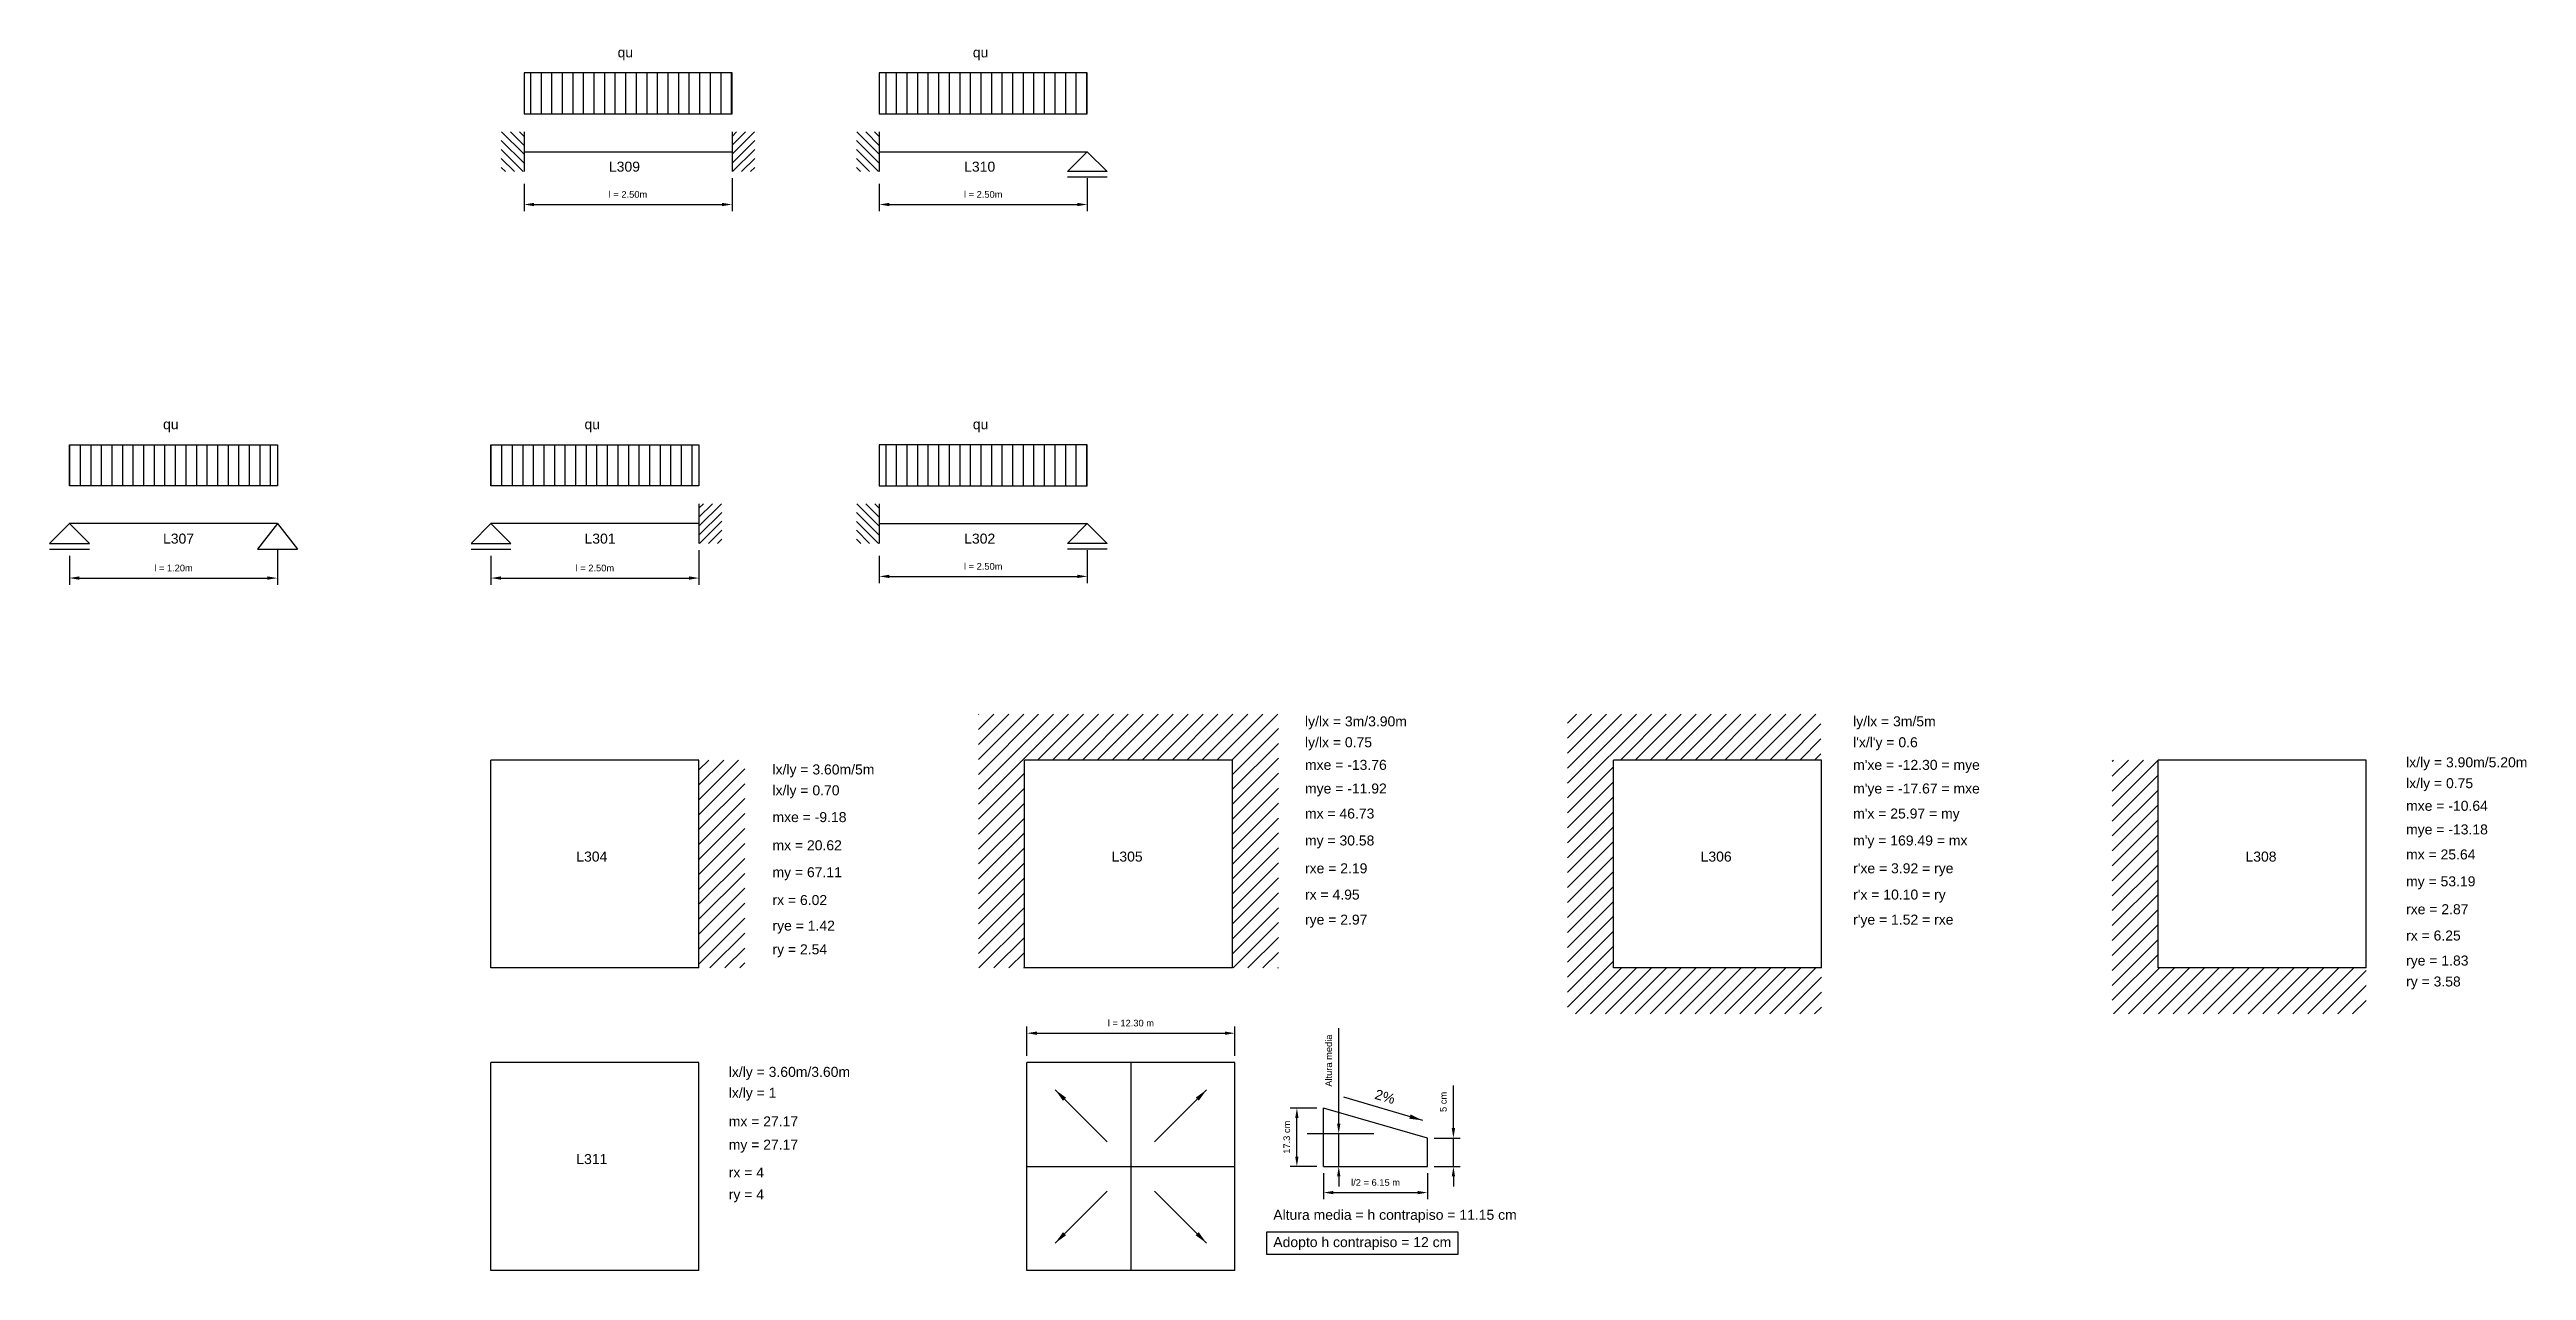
# Model space of a CAD drawing. Header units: millimetres. Extents: x 803.48 to 807.2, y 623.94 to 625.77.
import ezdxf

# ---------------------------------------------------------------- set-up
doc = ezdxf.new("R2010")
doc.units = ezdxf.units.MM
doc.linetypes.add('ACAD_ISO03W100', pattern=[30, 12, -18])
doc.layers.add('texto', color=7, linetype='Continuous')
doc.styles.get("Standard").update_dxf_attribs({"font": 'arial.ttf'})
doc.dimstyles.new('ISO-25', dxfattribs={"dimtxt": 2.5, "dimasz": 2.5, "dimexe": 1.25, "dimexo": 0.625, "dimtad": 1, "dimtxsty": 'Standard', "dimcen": 2.5, "dimadec": 0, "dimazin": 0, "dimtfac": 1, "dimtmove": 0, "dimatfit": 3, "dimfxl": 0, "dimarcsym": 0})

# ---------------------------------------------------------------- blocks, each defined once
blk = doc.blocks.new('*D1')
at = {"layer": 'Defpoints', "color": 0}
for p in [(804.1387, 625.0205), (804.4512, 625.029), (804.4512, 624.9771)]:
    blk.add_point(p, dxfattribs=at)
at = {"layer": 'texto', "color": 0, "lineweight": -2}
for p, q in [((804.1387, 625.0105), (804.1387, 624.9671)), ((804.4512, 625.019), (804.4512, 624.9671)), ((804.1537, 624.9771), (804.4362, 624.9771))]:
    blk.add_line(p, q, dxfattribs=at)
at = {"layer": 'texto', "color": 0}
for points in [[(804.1537, 624.9796), (804.1537, 624.9746), (804.1387, 624.9771)], [(804.4362, 624.9796), (804.4362, 624.9746), (804.4512, 624.9771)]]:
    blk.add_solid(points, dxfattribs=at)
at = {"layer": 'texto', "color": 0, "insert": (804.2949, 624.9921), "char_height": 0.01, "attachment_point": 5}
blk.add_mtext('l = 2.50m', dxfattribs=at)
blk = doc.blocks.new('*D2')
at = {"layer": 'Defpoints', "color": 0}
for p in [(804.7221, 625.0205), (805.0346, 625.029), (805.0346, 624.9796)]:
    blk.add_point(p, dxfattribs=at)
at = {"layer": 'texto', "color": 0, "lineweight": -2}
for p, q in [((804.7221, 625.0105), (804.7221, 624.9696)), ((805.0346, 625.019), (805.0346, 624.9696)), ((804.7371, 624.9796), (805.0196, 624.9796))]:
    blk.add_line(p, q, dxfattribs=at)
at = {"layer": 'texto', "color": 0}
for points in [[(804.7371, 624.9821), (804.7371, 624.9771), (804.7221, 624.9796)], [(805.0196, 624.9821), (805.0196, 624.9771), (805.0346, 624.9796)]]:
    blk.add_solid(points, dxfattribs=at)
at = {"layer": 'texto', "color": 0, "insert": (804.8783, 624.9946), "char_height": 0.01, "attachment_point": 5}
blk.add_mtext('l = 2.50m', dxfattribs=at)
blk = doc.blocks.new('*D3')
at = {"layer": 'Defpoints', "color": 0}
for p in [(803.5055, 625.0205), (803.818, 625.029), (803.818, 624.9771)]:
    blk.add_point(p, dxfattribs=at)
at = {"layer": 'texto', "color": 0, "lineweight": -2}
for p, q in [((803.5055, 625.0105), (803.5055, 624.9671)), ((803.818, 625.019), (803.818, 624.9671)), ((803.5205, 624.9771), (803.803, 624.9771))]:
    blk.add_line(p, q, dxfattribs=at)
at = {"layer": 'texto', "color": 0}
for points in [[(803.5205, 624.9796), (803.5205, 624.9746), (803.5055, 624.9771)], [(803.803, 624.9796), (803.803, 624.9746), (803.818, 624.9771)]]:
    blk.add_solid(points, dxfattribs=at)
at = {"layer": 'texto', "color": 0, "insert": (803.6618, 624.9922), "char_height": 0.01, "attachment_point": 5}
blk.add_mtext('l = 1.20m', dxfattribs=at)
blk = doc.blocks.new('*D4')
at = {"layer": 'Defpoints', "color": 0}
for p in [(804.7221, 625.5794), (805.0346, 625.5879), (805.0346, 625.5384)]:
    blk.add_point(p, dxfattribs=at)
at = {"layer": 'texto', "color": 0, "lineweight": -2}
for p, q in [((804.7221, 625.5694), (804.7221, 625.5284)), ((805.0346, 625.5779), (805.0346, 625.5284)), ((804.7371, 625.5384), (805.0196, 625.5384))]:
    blk.add_line(p, q, dxfattribs=at)
at = {"layer": 'texto', "color": 0}
for points in [[(804.7371, 625.5409), (804.7371, 625.5359), (804.7221, 625.5384)], [(805.0196, 625.5409), (805.0196, 625.5359), (805.0346, 625.5384)]]:
    blk.add_solid(points, dxfattribs=at)
at = {"layer": 'texto', "color": 0, "insert": (804.8783, 625.5535), "char_height": 0.01, "attachment_point": 5}
blk.add_mtext('l = 2.50m', dxfattribs=at)
blk = doc.blocks.new('*D5')
at = {"layer": 'Defpoints', "color": 0}
for p in [(804.1884, 625.5794), (804.5009, 625.5879), (804.5009, 625.5384)]:
    blk.add_point(p, dxfattribs=at)
at = {"layer": 'texto', "color": 0, "lineweight": -2}
for p, q in [((804.1884, 625.5694), (804.1884, 625.5284)), ((804.5009, 625.5779), (804.5009, 625.5284)), ((804.2034, 625.5384), (804.4859, 625.5384))]:
    blk.add_line(p, q, dxfattribs=at)
at = {"layer": 'texto', "color": 0}
for points in [[(804.2034, 625.5409), (804.2034, 625.5359), (804.1884, 625.5384)], [(804.4859, 625.5409), (804.4859, 625.5359), (804.5009, 625.5384)]]:
    blk.add_solid(points, dxfattribs=at)
at = {"layer": 'texto', "color": 0, "insert": (804.3446, 625.5535), "char_height": 0.01, "attachment_point": 5}
blk.add_mtext('l = 2.50m', dxfattribs=at)
blk = doc.blocks.new('*D6')
at = {"layer": 'Defpoints', "color": 0}
for p in [(805.2564, 624.2932), (804.9439, 624.2492), (805.2564, 624.2492)]:
    blk.add_point(p, dxfattribs=at)
at = {"layer": 'texto', "color": 0, "lineweight": -2}
for p, q in [((804.9439, 624.2592), (804.9439, 624.3032)), ((805.2564, 624.2592), (805.2564, 624.3032)), ((804.9589, 624.2932), (805.2414, 624.2932))]:
    blk.add_line(p, q, dxfattribs=at)
at = {"layer": 'texto', "color": 0}
for points in [[(804.9589, 624.2957), (804.9589, 624.2907), (804.9439, 624.2932)], [(805.2414, 624.2957), (805.2414, 624.2907), (805.2564, 624.2932)]]:
    blk.add_solid(points, dxfattribs=at)
at = {"layer": 'texto', "color": 0, "insert": (805.1001, 624.3083), "char_height": 0.01, "attachment_point": 5}
blk.add_mtext('l = 12.30 m', dxfattribs=at)
blk = doc.blocks.new('*D7')
at = {"layer": 'Defpoints', "color": 0}
for p in [(805.3895, 624.0929), (805.5458, 624.0929), (805.5458, 624.0537)]:
    blk.add_point(p, dxfattribs=at)
at = {"layer": 'texto', "color": 0, "lineweight": -2}
for p, q in [((805.3895, 624.0829), (805.3895, 624.0437)), ((805.5458, 624.0829), (805.5458, 624.0437)), ((805.4045, 624.0537), (805.5308, 624.0537))]:
    blk.add_line(p, q, dxfattribs=at)
at = {"layer": 'texto', "color": 0}
for points in [[(805.4045, 624.0562), (805.4045, 624.0512), (805.3895, 624.0537)], [(805.5308, 624.0562), (805.5308, 624.0512), (805.5458, 624.0537)]]:
    blk.add_solid(points, dxfattribs=at)
at = {"layer": 'texto', "color": 0, "insert": (805.4677, 624.0688), "char_height": 0.01, "attachment_point": 5}
blk.add_mtext('l/2 = 6.15 m', dxfattribs=at)
blk = doc.blocks.new('*D8')
at = {"layer": 'Defpoints', "color": 0}
for p in [(805.3495, 624.1808), (805.3895, 624.1808), (805.3895, 624.0929)]:
    blk.add_point(p, dxfattribs=at)
at = {"layer": 'texto', "color": 0, "lineweight": -2}
for p, q in [((805.3795, 624.1808), (805.3395, 624.1808)), ((805.3495, 624.1079), (805.3495, 624.1658)), ((805.3795, 624.0929), (805.3395, 624.0929))]:
    blk.add_line(p, q, dxfattribs=at)
at = {"layer": 'texto', "color": 0}
for points in [[(805.347, 624.1658), (805.352, 624.1658), (805.3495, 624.1808)], [(805.347, 624.1079), (805.352, 624.1079), (805.3495, 624.0929)]]:
    blk.add_solid(points, dxfattribs=at)
at = {"layer": 'texto', "color": 0, "insert": (805.3344, 624.1369), "char_height": 0.01, "attachment_point": 5, "rotation": 90}
blk.add_mtext('17.3 cm', dxfattribs=at)
blk = doc.blocks.new('*D9')
at = {"layer": 'Defpoints', "color": 0}
for p in [(805.5458, 624.1356), (805.5847, 624.1356), (805.5458, 624.0929)]:
    blk.add_point(p, dxfattribs=at)
at = {"layer": 'texto', "color": 0, "lineweight": -2}
for p, q in [((805.5847, 624.1506), (805.5847, 624.2144)), ((805.5558, 624.1356), (805.5947, 624.1356)), ((805.5847, 624.0929), (805.5847, 624.1356)), ((805.5558, 624.0929), (805.5947, 624.0929)), ((805.5847, 624.0779), (805.5847, 624.0629))]:
    blk.add_line(p, q, dxfattribs=at)
at = {"layer": 'texto', "color": 0}
for points in [[(805.5822, 624.1506), (805.5872, 624.1506), (805.5847, 624.1356)], [(805.5822, 624.0779), (805.5872, 624.0779), (805.5847, 624.0929)]]:
    blk.add_solid(points, dxfattribs=at)
at = {"layer": 'texto', "color": 0, "insert": (805.5696, 624.19), "char_height": 0.01, "attachment_point": 5, "rotation": 90}
blk.add_mtext('5 cm', dxfattribs=at)
blk = doc.blocks.new('*D10')
at = {"layer": 'Defpoints', "color": 0}
for p in [(805.4124, 624.1423), (805.4124, 624.1423), (805.4124, 624.0929)]:
    blk.add_point(p, dxfattribs=at)
at = {"layer": 'texto', "color": 0, "lineweight": -2}
for p, q in [((805.4124, 624.1573), (805.4124, 624.3009)), ((805.4124, 624.0929), (805.4124, 624.1423)), ((805.4124, 624.0779), (805.4124, 624.0629))]:
    blk.add_line(p, q, dxfattribs=at)
at = {"layer": 'texto', "color": 0}
for points in [[(805.4099, 624.1573), (805.4149, 624.1573), (805.4124, 624.1423)], [(805.4099, 624.0779), (805.4149, 624.0779), (805.4124, 624.0929)]]:
    blk.add_solid(points, dxfattribs=at)
at = {"layer": 'texto', "color": 0, "insert": (805.3974, 624.252), "char_height": 0.01, "attachment_point": 5, "rotation": 90}
blk.add_mtext('Altura media', dxfattribs=at)

msp = doc.modelspace()

# ---------------------------------------------------------------- hatches: boundary and pattern name
h = msp.add_hatch()
h.set_pattern_fill('LINE', color=256, scale=0.005, angle=90, style=0)
h.set_pattern_definition([(90, (1072.835348, 577.221122), (0.015875, 1e-18), [])])
h.paths.add_polyline_path([(804.5009, 625.6745), (804.5009, 625.7361), (804.1884, 625.7361), (804.1884, 625.6745)])
h = msp.add_hatch()
h.set_pattern_fill('LINE', color=256, scale=0.005, angle=90, style=0)
h.set_pattern_definition([(90, (1073.369062, 577.221122), (0.015875, 1e-18), [])])
h.paths.add_polyline_path([(805.0346, 625.6745), (805.0346, 625.7361), (804.7221, 625.7361), (804.7221, 625.6745)])
h = msp.add_hatch()
h.set_pattern_fill('LINE', color=256, scale=0.003, angle=45, style=0)
h.set_pattern_definition([(135, (1072.835348, 577.221122), (0.0067351921, 0.0067351921), [])])
h.paths.add_polyline_path([(804.1541, 625.6477), (804.1884, 625.6477), (804.1884, 625.5879), (804.1541, 625.5879)])
h = msp.add_hatch()
h.set_pattern_fill('LINE', color=256, scale=0.003, angle=45, style=0)
h.set_pattern_definition([(45, (535.853873, 577.221122), (-0.0067351921, 0.0067351921), [])])
h.paths.add_polyline_path([(804.5351, 625.6477), (804.5009, 625.6477), (804.5009, 625.5879), (804.5351, 625.5879)])
h = msp.add_hatch()
h.set_pattern_fill('LINE', color=256, scale=0.003, angle=45, style=0)
h.set_pattern_definition([(135, (1073.369062, 577.221122), (0.0067351921, 0.0067351921), [])])
h.paths.add_polyline_path([(804.6878, 625.6477), (804.7221, 625.6477), (804.7221, 625.5879), (804.6878, 625.5879)])
h = msp.add_hatch()
h.set_pattern_fill('LINE', color=256, scale=0.005, angle=90, style=0)
h.set_pattern_definition([(90, (535.171023, 576.662257), (-0.015875, 1e-18), [])])
h.paths.add_polyline_path([(803.818, 625.1156), (803.818, 625.1772), (803.5055, 625.1772), (803.5055, 625.1156)])
h = msp.add_hatch()
h.set_pattern_fill('LINE', color=256, scale=0.005, angle=90, style=0)
h.set_pattern_definition([(90, (535.804182, 576.662257), (-0.015875, 1e-18), [])])
h.paths.add_polyline_path([(804.4512, 625.1156), (804.4512, 625.1772), (804.1387, 625.1772), (804.1387, 625.1156)])
h = msp.add_hatch()
h.set_pattern_fill('LINE', color=256, scale=0.005, angle=90, style=0)
h.set_pattern_definition([(90, (1073.369062, 576.662257), (0.015875, 1e-18), [])])
h.paths.add_polyline_path([(805.0346, 625.1156), (805.0346, 625.1772), (804.7221, 625.1772), (804.7221, 625.1156)])
h = msp.add_hatch()
h.set_pattern_fill('LINE', color=256, scale=0.003, angle=45, style=0)
h.set_pattern_definition([(45, (535.804182, 576.662257), (-0.0067351921, 0.0067351921), [])])
h.paths.add_polyline_path([(804.4855, 625.0888), (804.4512, 625.0888), (804.4512, 625.029), (804.4855, 625.029)])
h = msp.add_hatch()
h.set_pattern_fill('LINE', color=256, scale=0.003, angle=45, style=0)
h.set_pattern_definition([(135, (1073.369062, 576.662257), (0.0067351921, 0.0067351921), [])])
h.paths.add_polyline_path([(804.6878, 625.0888), (804.7221, 625.0888), (804.7221, 625.029), (804.6878, 625.029)])
h = msp.add_hatch()
h.set_pattern_fill('LINE', color=256, scale=0.005, angle=45, style=0)
h.paths.add_polyline_path([(804.871, 624.7727), (804.871, 624.7037), (804.871, 624.3912), (804.9401, 624.3912), (804.9401, 624.7037), (805.2526, 624.7037), (805.2526, 624.3912), (805.3217, 624.3912), (805.3217, 624.7037), (805.3217, 624.7727)])
h = msp.add_hatch()
h.set_pattern_fill('LINE', color=256, scale=0.005, angle=45, style=0)
h.paths.add_polyline_path([(805.756, 624.7727), (805.756, 624.7037), (805.756, 624.3221), (806.1376, 624.3221), (806.1376, 624.3912), (805.8251, 624.3912), (805.8251, 624.7037), (806.1367, 624.7037), (806.1367, 624.7727)])
h = msp.add_hatch()
h.set_pattern_fill('LINE', color=256, scale=0.005, angle=45, style=0)
h.paths.add_polyline_path([(804.4512, 624.3912), (804.5202, 624.3912), (804.5202, 624.7037), (804.4512, 624.7037)])
h = msp.add_hatch()
h.set_pattern_fill('LINE', color=256, scale=0.005, angle=45, style=0)
h.paths.add_polyline_path([(806.5745, 624.3221), (806.956, 624.3221), (806.956, 624.3912), (806.6435, 624.3912), (806.6435, 624.7037), (806.5745, 624.7037)])

# ---------------------------------------------------------------- linework, layer by layer
for p, q in [((804.5009, 625.7361), (804.1884, 625.7361)), ((804.1884, 625.7361), (804.1884, 625.6745)), ((804.5009, 625.6745), (804.5009, 625.7361)), ((804.7221, 625.7361), (804.7221, 625.6745)), ((805.0346, 625.7361), (804.7221, 625.7361)), ((805.0346, 625.6745), (805.0346, 625.7361)), ((804.1884, 625.6745), (804.5009, 625.6745)), ((804.7221, 625.6745), (805.0346, 625.6745)), ((803.5055, 625.1156), (803.5055, 625.1772)), ((803.5055, 625.1772), (803.818, 625.1772)), ((803.818, 625.1772), (803.818, 625.1156)), ((804.1387, 625.1772), (804.4512, 625.1772)), ((804.1387, 625.1156), (804.1387, 625.1772)), ((804.4512, 625.1772), (804.4512, 625.1156)), ((805.0346, 625.1772), (804.7221, 625.1772)), ((804.7221, 625.1772), (804.7221, 625.1156)), ((805.0346, 625.1156), (805.0346, 625.1772)), ((803.818, 625.1156), (803.5055, 625.1156)), ((804.4512, 625.1156), (804.1387, 625.1156)), ((804.7221, 625.1156), (805.0346, 625.1156)), ((805.1001, 624.2492), (805.1001, 623.9367)), ((804.9439, 624.0929), (805.2564, 624.0929))]:
    msp.add_line(p, q)
at = {"lineweight": 30}
for p, q in [((804.1884, 625.6477), (804.1884, 625.5879)), ((804.5009, 625.6477), (804.5009, 625.5879)), ((804.7221, 625.6477), (804.7221, 625.5879)), ((804.1884, 625.6178), (804.5009, 625.6178)), ((804.7221, 625.6178), (805.0346, 625.6178)), ((805.0346, 625.6178), (805.0047, 625.5879)), ((805.0346, 625.6178), (805.0645, 625.5879)), ((805.0645, 625.5879), (805.0047, 625.5879)), ((805.0645, 625.5794), (805.0047, 625.5794)), ((804.4512, 625.0888), (804.4512, 625.029)), ((804.7221, 625.0888), (804.7221, 625.029)), ((803.5055, 625.0589), (803.4756, 625.029)), ((803.818, 625.0589), (803.5055, 625.0589)), ((803.5055, 625.0589), (803.5354, 625.029)), ((803.818, 625.0589), (803.7881, 625.0205)), ((803.818, 625.0589), (803.8479, 625.0205)), ((804.1387, 625.0589), (804.1088, 625.029)), ((804.1387, 625.0589), (804.1686, 625.029)), ((804.4512, 625.0589), (804.1387, 625.0589)), ((804.7221, 625.0589), (805.0346, 625.0589)), ((805.0346, 625.0589), (805.0047, 625.029)), ((805.0346, 625.0589), (805.0645, 625.029)), ((803.4756, 625.029), (803.5354, 625.029)), ((803.4756, 625.0205), (803.5354, 625.0205)), ((803.7881, 625.0205), (803.8479, 625.0205)), ((804.1088, 625.029), (804.1686, 625.029)), ((804.1088, 625.0205), (804.1686, 625.0205)), ((805.0645, 625.029), (805.0047, 625.029)), ((805.0645, 625.0205), (805.0047, 625.0205)), ((804.4512, 624.7037), (804.1387, 624.7037)), ((804.1387, 624.3912), (804.1387, 624.7037)), ((804.4512, 624.3912), (804.4512, 624.7037)), ((804.9401, 624.3912), (804.9401, 624.7037)), ((805.2526, 624.7037), (804.9401, 624.7037)), ((804.9401, 624.3912), (804.9401, 624.7037)), ((805.2526, 624.3912), (805.2526, 624.7037)), ((805.8251, 624.3912), (805.8251, 624.7037)), ((806.1376, 624.7037), (805.8251, 624.7037)), ((805.8251, 624.3912), (805.8251, 624.7037)), ((806.1376, 624.3912), (806.1376, 624.7037)), ((806.6435, 624.3912), (806.6435, 624.7037)), ((806.956, 624.7037), (806.6435, 624.7037)), ((806.6435, 624.3912), (806.6435, 624.7037)), ((806.956, 624.3912), (806.956, 624.7037)), ((804.4512, 624.3912), (804.1387, 624.3912)), ((805.2526, 624.3912), (804.9401, 624.3912)), ((806.1376, 624.3912), (805.8251, 624.3912)), ((806.956, 624.3912), (806.6435, 624.3912)), ((804.1387, 623.9367), (804.1387, 624.2492)), ((804.4512, 624.2492), (804.1387, 624.2492)), ((804.4512, 623.9367), (804.4512, 624.2492)), ((805.2564, 624.2492), (804.9439, 624.2492)), ((804.9439, 623.9367), (804.9439, 624.2492)), ((805.2564, 623.9367), (805.2564, 624.2492)), ((805.3895, 624.0929), (805.3895, 624.1808)), ((805.5458, 624.1356), (805.3895, 624.1808)), ((805.5458, 624.0929), (805.5458, 624.1356)), ((805.3895, 624.0929), (805.5458, 624.0929)), ((804.4512, 623.9367), (804.1387, 623.9367)), ((805.2564, 623.9367), (804.9439, 623.9367))]:
    msp.add_line(p, q, dxfattribs=at)
at = {"linetype": 'ACAD_ISO03W100', "ltscale": 0.0005}
msp.add_line((805.3649, 624.1423), (805.5597, 624.1423), dxfattribs=at)
msp.add_lwpolyline([(805.3046, 623.9948), (805.5911, 623.9948), (805.5911, 623.9606), (805.3046, 623.9606)], close=True)

# ---------------------------------------------------------------- texts
at = {"layer": 'texto'}
for s, p in [('qu', (804.329, 625.7595)), ('qu', (804.8627, 625.7595)), ('L309', (804.316, 625.5878)), ('L310', (804.8497, 625.5878)), ('qu', (803.6461, 625.2007)), ('qu', (804.2793, 625.2007)), ('qu', (804.8627, 625.2007)), ('L307', (803.6461, 625.0289)), ('L301', (804.2793, 625.0289)), ('L302', (804.8497, 625.0289)), ('ly/lx = 3m/3.90m', (805.3617, 624.7543)), ('ly/lx = 3m/5m', (806.1852, 624.7543)), ('ly/lx = 0.75', (805.3617, 624.7229)), ('mxe = -13.76', (805.3617, 624.6889)), ("l'x/l'y = 0.6", (806.1852, 624.7229)), ("m'xe = -12.30 = mye", (806.1852, 624.6889)), ('lx/ly = 3.90m/5.20m', (807.0159, 624.6928)), ('lx/ly = 3.60m/5m', (804.5617, 624.682)), ('mye = -11.92', (805.3617, 624.6534)), ("m'ye = -17.67 = mxe", (806.1852, 624.6534)), ('lx/ly = 0.75', (807.0159, 624.6614)), ('lx/ly = 0.70', (804.5617, 624.6507)), ('mx = 46.73', (805.3617, 624.6158)), ("m'x = 25.97 = my", (806.1852, 624.6158)), ('mxe = -10.64', (807.0159, 624.6274)), ('mxe = -9.18', (804.5617, 624.6104)), ('mye = -13.18', (807.0159, 624.5919)), ('L304', (804.267, 624.5511)), ('mx = 20.62', (804.5617, 624.5681)), ('L305', (805.0712, 624.5511)), ('my = 30.58', (805.3617, 624.5753)), ('L306', (805.9561, 624.5511)), ("m'y = 169.49 = mx", (806.1852, 624.5753)), ('L308', (806.7746, 624.5511)), ('mx = 25.64', (807.0159, 624.5543)), ('my = 67.11', (804.5617, 624.5276)), ('rxe = 2.19', (805.3617, 624.5335)), ("r'xe = 3.92 = rye", (806.1852, 624.5335)), ('my = 53.19', (807.0159, 624.5139)), ('rx = 6.02', (804.5617, 624.4858)), ('rx = 4.95', (805.3617, 624.494)), ("r'x = 10.10 = ry", (806.1852, 624.494)), ('rxe = 2.87', (807.0159, 624.472)), ('rye = 1.42', (804.5617, 624.4473)), ('rye = 2.97', (805.3617, 624.4564)), ("r'ye = 1.52 = rxe", (806.1852, 624.4564)), ('rx = 6.25', (807.0159, 624.4325)), ('ry = 2.54', (804.5617, 624.4118)), ('rye = 1.83', (807.0159, 624.3949)), ('ry = 3.58', (807.0159, 624.3634)), ('lx/ly = 3.60m/3.60m', (804.496, 624.2276)), ('lx/ly = 1', (804.496, 624.1962)), ('mx = 27.17', (804.496, 624.1532)), ('L311', (804.267, 624.0966)), ('my = 27.17', (804.496, 624.1183)), ('rx = 4', (804.496, 624.0764)), ('ry = 4', (804.496, 624.0434)), ('Altura media = h contrapiso = 11.15 cm', (805.3141, 624.0128)), ('Adopto h contrapiso = 12 cm', (805.3141, 623.9718))]:
    msp.add_text(s, height=0.015, dxfattribs=at).set_placement(p)
msp.add_text('2%', height=0.015, rotation=343.868, dxfattribs=at).set_placement((805.4653, 624.1949))

# ---------------------------------------------------------------- dimensions: what is measured, and where the dimension line sits
for base, p1, p2, text, picture, middle in [((804.5009, 625.5384), (804.1884, 625.5794), (804.5009, 625.5879), 'l = 2.50m', '*D5', (804.3446, 625.5535)), ((805.0346, 625.5384), (804.7221, 625.5794), (805.0346, 625.5879), 'l = 2.50m', '*D4', (804.8783, 625.5535)), ((803.818, 624.9771), (803.5055, 625.0205), (803.818, 625.029), 'l = 1.20m', '*D3', (803.6618, 624.9922)), ((804.4512, 624.9771), (804.1387, 625.0205), (804.4512, 625.029), 'l = 2.50m', '*D1', (804.2949, 624.9921)), ((805.0346, 624.9796), (804.7221, 625.0205), (805.0346, 625.029), 'l = 2.50m', '*D2', (804.8783, 624.9946)), ((805.2564, 624.2932), (804.9439, 624.2492), (805.2564, 624.2492), 'l = 12.30 m', '*D6', (805.1001, 624.3083)), ((805.5458, 624.0537), (805.3895, 624.0929), (805.5458, 624.0929), 'l/2 = 6.15 m', '*D7', (805.4677, 624.0688))]:
    dim = msp.add_linear_dim(base=base, p1=p1, p2=p2, text=text, dimstyle='ISO-25', override={"dimtxt": 0.01, "dimasz": 0.015, "dimexe": 0.01, "dimexo": 0.01, "dimgap": 0.01}, dxfattribs=at)
    dim.commit()
    dim.dimension.update_dxf_attribs({"geometry": picture, "text_midpoint": middle})
dim = msp.add_linear_dim(base=(805.4124, 624.1423), p1=(805.4124, 624.0929), p2=(805.4124, 624.1423), angle=90, text='Altura media', dimstyle='ISO-25', override={"dimtxt": 0.01, "dimasz": 0.015, "dimexe": 0.01, "dimexo": 0.01, "dimgap": 0.01}, dxfattribs=at)
dim.commit()
dim.dimension.update_dxf_attribs({"geometry": '*D10', "text_midpoint": (805.4124, 624.252), "dimtype": 160})
for base, p1, p2, text, picture, middle in [((805.5847, 624.1356), (805.5458, 624.0929), (805.5458, 624.1356), '5 cm', '*D9', (805.5696, 624.19)), ((805.3495, 624.1808), (805.3895, 624.0929), (805.3895, 624.1808), '17.3 cm', '*D8', (805.3344, 624.1369))]:
    dim = msp.add_linear_dim(base=base, p1=p1, p2=p2, angle=90, text=text, dimstyle='ISO-25', override={"dimtxt": 0.01, "dimasz": 0.015, "dimexe": 0.01, "dimexo": 0.01, "dimgap": 0.01}, dxfattribs=at)
    dim.commit()
    dim.dimension.update_dxf_attribs({"geometry": picture, "text_midpoint": middle})

# ---------------------------------------------------------------- leaders
for points in [[(804.9863, 624.2082), (805.0645, 624.13)], [(805.2139, 624.2082), (805.1358, 624.13)], [(805.5385, 624.1622), (805.42, 624.1972)], [(804.9863, 623.9777), (805.0645, 624.0558)], [(805.2139, 623.9777), (805.1358, 624.0558)]]:
    msp.add_leader(points, dimstyle='ISO-25', override={"dimasz": 0.02, "dimgap": 0.625, "dimtad": 0})

doc.saveas('drawing.dxf')
